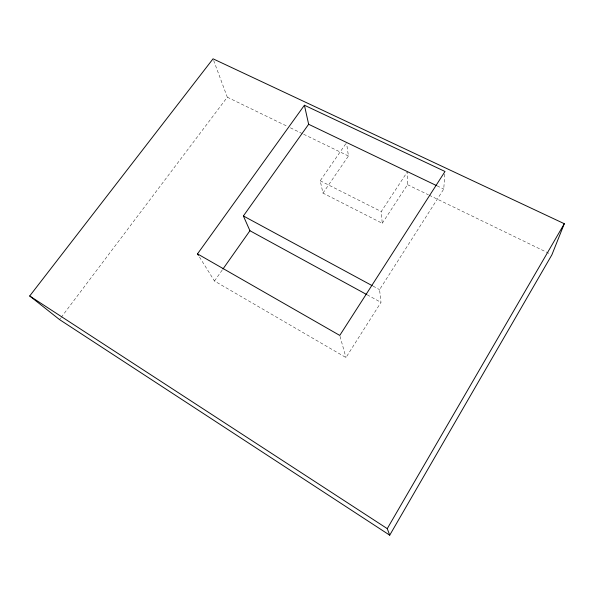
<?xml version="1.0" encoding="UTF-8"?>
<svg xmlns="http://www.w3.org/2000/svg" width="594" height="594" viewBox="0 0 594 594"><rect width="100%" height="100%" fill="white"/><g stroke="black" fill="none" stroke-linecap="round" stroke-linejoin="round"><path stroke-width="0.45" stroke-dasharray="2.97 2.23" d="M199.443 256.979L214.479 281.021L345.983 357.551L380.984 302.361L379.566 289.649L443.748 189.055L444.876 173.329M382.246 223.299L407.506 184.675L407.298 171.933L381.251 211.553L382.246 223.299L322.98 193.117L320.218 180.791L346.48 142.768M322.98 193.117L348.44 156.007L346.614 143.651M214.479 281.021L222.416 269.765M59.534 319.587L60.647 318.109M61.204 317.367L227.302 97.201L213.677 60.514M437.073 185.855L443.748 189.055M227.302 97.201L287.043 126.195M290.362 127.807L302.806 133.85M303.638 134.251L348.44 156.007M407.506 184.675L428.371 194.802M429.202 195.211L550.237 253.965M320.218 180.791L381.251 211.553M373.047 286.122L379.566 289.649M367.144 294.795L380.984 302.361M340.006 336.301L345.983 357.551"/><path stroke-width="0.89" d="M564.3 223.708L551.908 254.774L389.723 535.187L59.534 319.587L29.7 295.983L213.046 58.813L564.3 223.708L387.258 528.63L389.723 535.187M222.95 269.015L249.933 230.732L243.377 215.971L308.642 124.28L304.418 105.235L445.01 171.48L339.761 335.417L197.498 253.883L304.418 105.235M308.642 124.28L436.241 185.454M243.377 215.971L372.23 285.677M249.933 230.732L366.335 294.349M29.7 295.983L387.258 528.63M197.498 253.883L198.47 255.427"/></g></svg>
